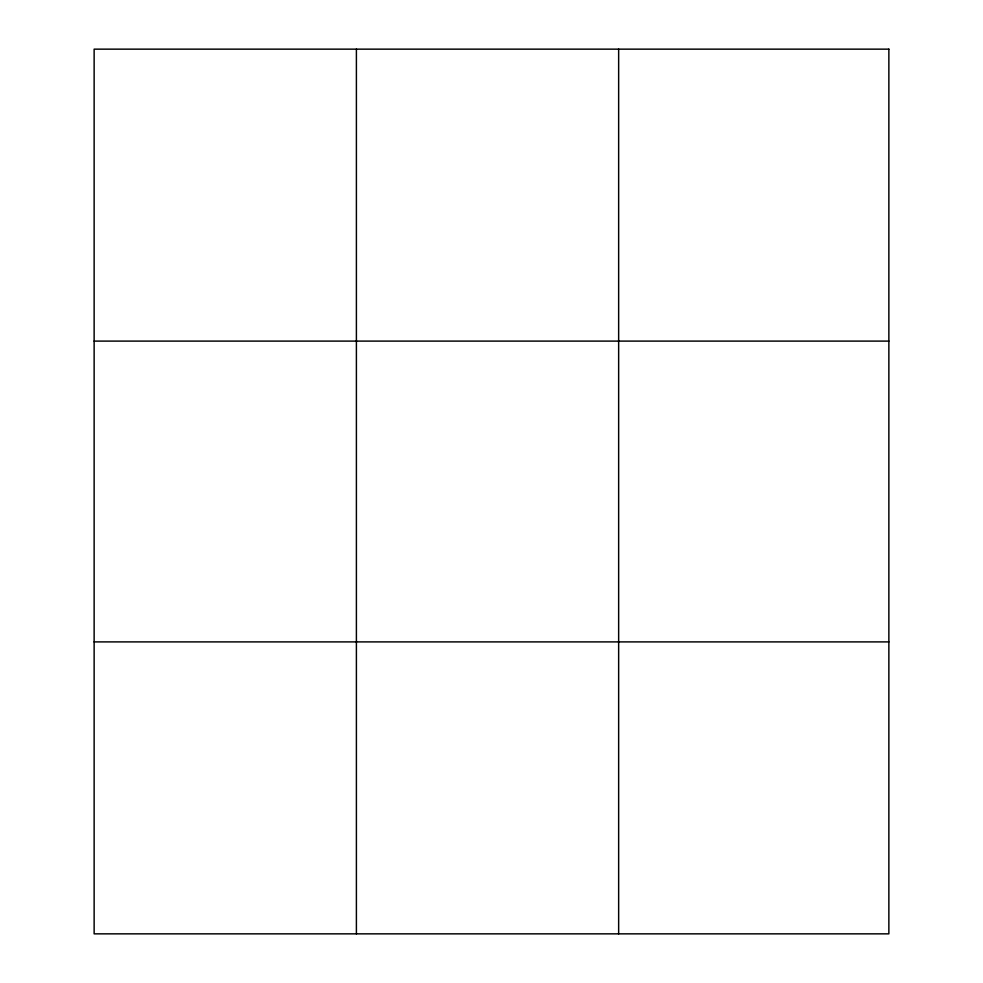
<?xml version="1.0" encoding="UTF-8"?>
<svg xmlns="http://www.w3.org/2000/svg" width="983" height="983" viewBox="0 0 983 983"><rect width="100%" height="100%" fill="white"/><g stroke="black" fill="none" stroke-linecap="round" stroke-linejoin="round"><path stroke-width="1.47" d="M356.399 49.15L356.399 933.85M618.651 49.15L618.651 933.85M94.135 341.101L888.865 341.101M94.135 641.899L888.865 641.899M888.865 49.15L888.865 933.85L94.135 933.85L94.135 49.15L888.865 49.15"/></g></svg>
